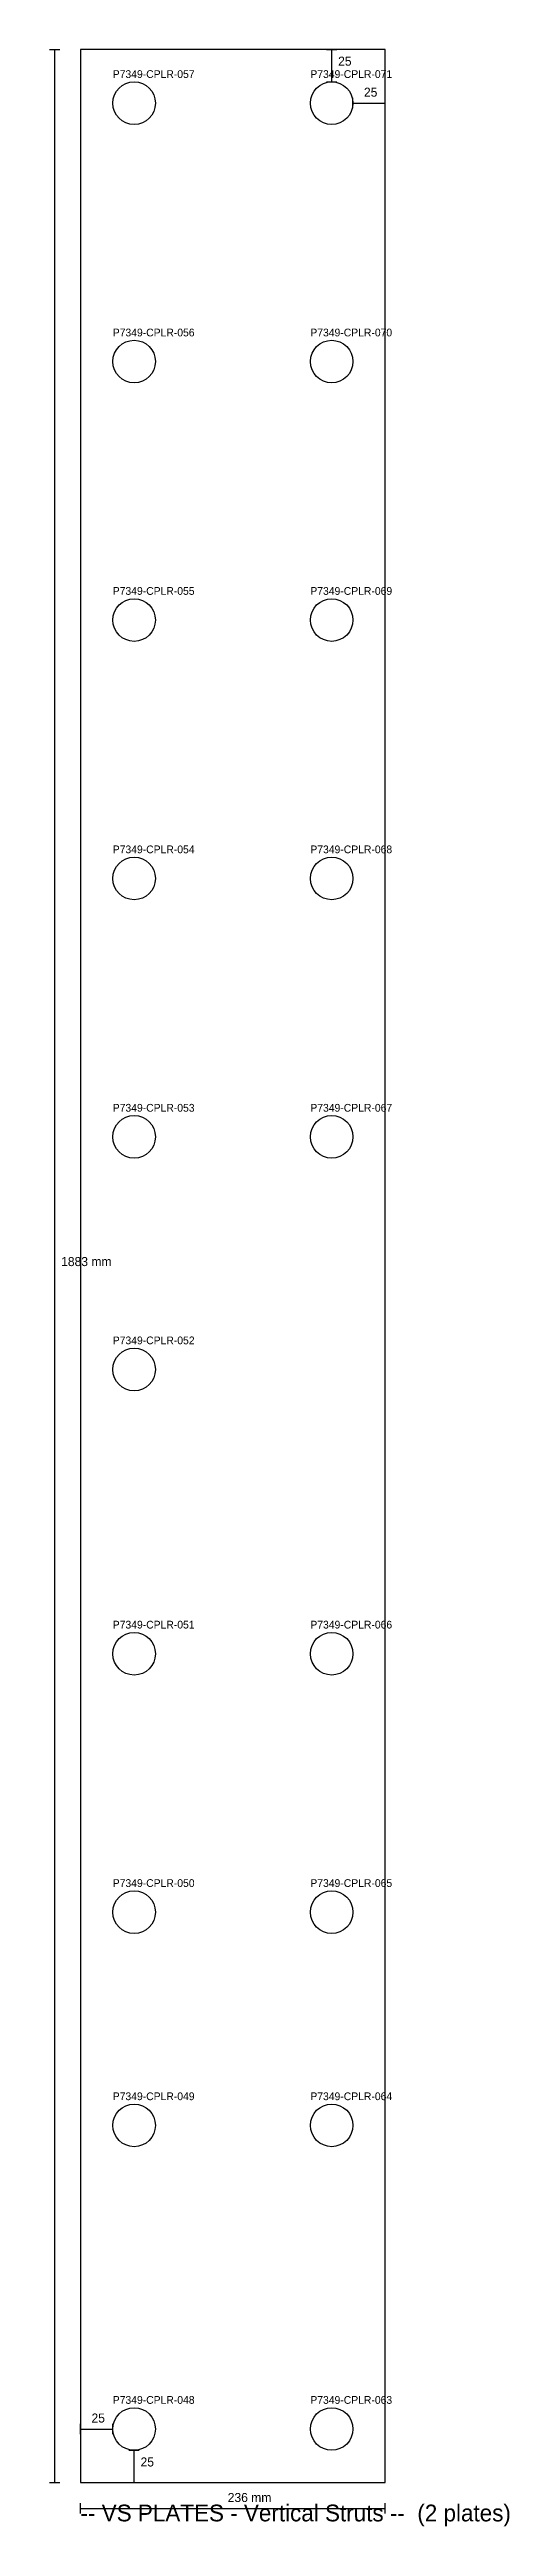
# Model space of a CAD drawing. Extents: x 56 to 1978, y 61 to 5964.
# Drawn here: x 56 to 412, y 2004 to 3921 of the extents above; entities that cross this region are included whole.
import ezdxf

# ---------------------------------------------------------------- set-up
doc = ezdxf.new("R2010")
doc.units = 0

msp = doc.modelspace()

# ---------------------------------------------------------------- linework, layer by layer
at = {"layer": 'DIMS'}
for p, q in [((56, 3920.6), (64, 3920.6)), ((60, 2037.6), (60, 3920.6)), ((270.5, 3920.6), (278.5, 3920.6)), ((274.5, 3895.6), (274.5, 3920.6)), ((270.5, 3895.6), (278.5, 3895.6)), ((291, 3875.1), (291, 3883.1)), ((291, 3879.1), (316, 3879.1)), ((316, 3875.1), (316, 3883.1)), ((80, 2075.1), (80, 2083.1)), ((80, 2079.1), (105, 2079.1)), ((105, 2075.1), (105, 2083.1)), ((117.5, 2062.6), (125.5, 2062.6)), ((121.5, 2037.6), (121.5, 2062.6)), ((56, 2037.6), (64, 2037.6)), ((117.5, 2037.6), (125.5, 2037.6)), ((80, 2013.6), (80, 2021.6)), ((80, 2017.6), (316, 2017.6)), ((316, 2013.6), (316, 2021.6))]:
    msp.add_line(p, q, dxfattribs=at)
at = {"layer": 'HOLES'}
for centre in [(121.5, 3879.1), (274.5, 3879.1), (121.5, 3679.1), (274.5, 3679.1), (121.5, 3479.1), (274.5, 3479.1), (121.5, 3279.1), (274.5, 3279.1), (121.5, 3079.1), (274.5, 3079.1), (121.5, 2899.1), (121.5, 2679.1), (274.5, 2679.1), (121.5, 2479.1), (274.5, 2479.1), (121.5, 2314.1), (274.5, 2314.1), (121.5, 2079.1), (274.5, 2079.1)]:
    msp.add_circle(centre, 16.5, dxfattribs=at)
at = {"layer": 'PLATE_OUTLINE'}
for p, q in [((316, 3920.6), (80, 3920.6)), ((80, 3920.6), (80, 2037.6)), ((316, 2037.6), (316, 3920.6)), ((80, 2037.6), (316, 2037.6))]:
    msp.add_line(p, q, dxfattribs=at)

# ---------------------------------------------------------------- texts
at = {"layer": 'DIMS'}
for s, p in [('25', (279.5, 3908.1)), ('25', (299.5, 3884.1)), ('1883 mm', (65, 2979.1)), ('25', (88.5, 2084.1)), ('25', (126.5, 2050.1)), ('236 mm', (194, 2022.6))]:
    msp.add_text(s, height=7, dxfattribs=at).set_placement(p)
at = {"layer": 'TEXT'}
for s, height, p in [('P7349-CPLR-057', 6, (105, 3898.6)), ('P7349-CPLR-071', 6, (258, 3898.6)), ('P7349-CPLR-056', 6, (105, 3698.6)), ('P7349-CPLR-070', 6, (258, 3698.6)), ('P7349-CPLR-055', 6, (105, 3498.6)), ('P7349-CPLR-069', 6, (258, 3498.6)), ('P7349-CPLR-054', 6, (105, 3298.6)), ('P7349-CPLR-068', 6, (258, 3298.6)), ('P7349-CPLR-053', 6, (105, 3098.6)), ('P7349-CPLR-067', 6, (258, 3098.6)), ('P7349-CPLR-052', 6, (105, 2918.6)), ('P7349-CPLR-051', 6, (105, 2698.6)), ('P7349-CPLR-066', 6, (258, 2698.6)), ('P7349-CPLR-050', 6, (105, 2498.6)), ('P7349-CPLR-065', 6, (258, 2498.6)), ('P7349-CPLR-049', 6, (105, 2333.6)), ('P7349-CPLR-064', 6, (258, 2333.6)), ('P7349-CPLR-048', 6, (105, 2098.6)), ('P7349-CPLR-063', 6, (258, 2098.6)), ('-- VS PLATES - Vertical Struts --  (2 plates)', 13, (80, 2007.6))]:
    msp.add_text(s, height=height, dxfattribs=at).set_placement(p)

doc.saveas('drawing.dxf')
